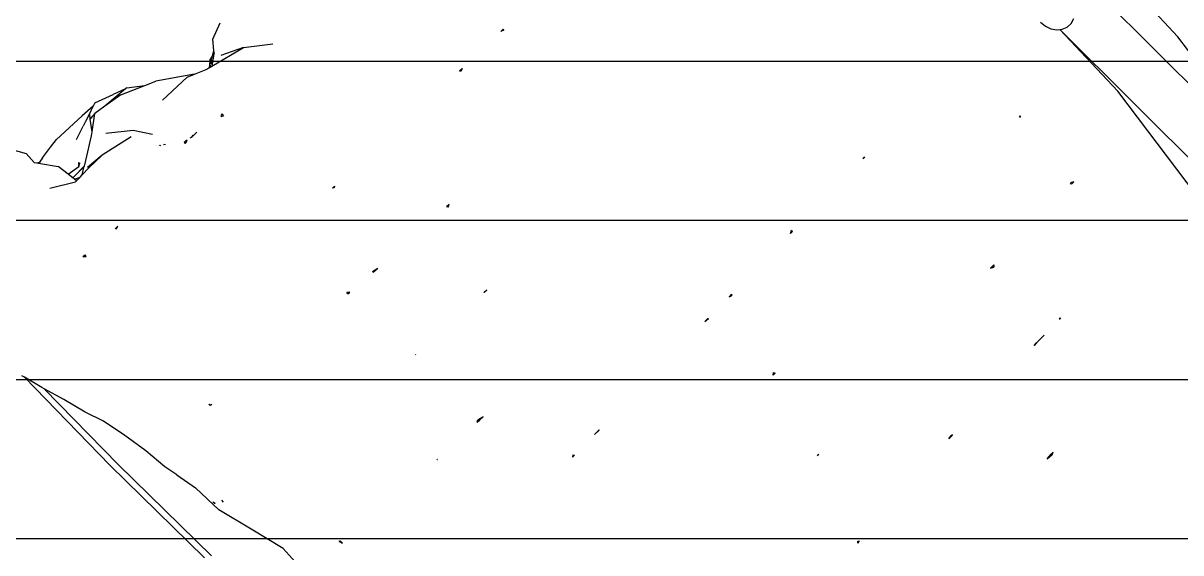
# Model space of a CAD drawing. Header units: millimetres. Extents: x -12551121 to 353735, y 112272 to 285506.
# Drawn here: x 97072 to 97753, y 178117 to 178429 of the extents above; entities that cross this region are included whole.
import ezdxf

# ---------------------------------------------------------------- set-up
doc = ezdxf.new("R2010")
doc.units = ezdxf.units.MM
doc.header["$MEASUREMENT"] = 0
doc.layers.add('+AT9-HATCH', color=8, linetype='Continuous')
doc.layers.add('+AT9_Hardscape', color=1, linetype='Continuous')

# ---------------------------------------------------------------- blocks, each defined once
blk = doc.blocks.new('hammock')
at = {"layer": '+AT9_Hardscape', "color": 1}
for p, q in [((1020.46, 1451.06), (1161.8, 1310.17)), ((1054.36, 1441.82), (1097.04, 1395.95)), ((1016.1, 1404.55), (1019.07, 1402.21)), ((1034.22, 1403.81), (1035.85, 1406.64)), ((528.74, 1394.6), (533.04, 1404.12)), ((698.41, 1399.13), (699.71, 1400.39)), ((700.23, 1399.87), (698.41, 1399.13)), ((700.23, 1399.87), (699.71, 1400.39)), ((1019.07, 1402.21), (1022.36, 1400.67)), ((1022.36, 1400.67), (1025.74, 1400.05)), ((1025.74, 1400.05), (1027.54, 1400.24)), ((1027.54, 1400.24), (1061.7, 1363.9)), ((1027.54, 1400.24), (1027.64, 1400.24)), ((1027.64, 1400.24), (1028.99, 1400.4)), ((1027.64, 1400.24), (1321.38, 1107.43)), ((1028.99, 1400.4), (1031.88, 1401.68)), ((1031.88, 1401.68), (1034.22, 1403.81)), ((529.37, 1387.88), (528.74, 1394.6)), ((546.74, 1389.54), (564.16, 1391.81)), ((1161.8, 1310.17), (1097.04, 1395.95)), ((527.16, 1382.36), (528.59, 1384.49)), ((527.49, 1379.75), (528.59, 1384.49)), ((528.22, 1378.6), (546.74, 1389.54)), ((528.59, 1384.49), (529.37, 1387.88)), ((528.59, 1384.49), (529.38, 1385.68)), ((529.38, 1385.68), (528.81, 1382.19)), ((529.51, 1386.43), (529.37, 1387.88)), ((529.51, 1386.43), (529.38, 1385.68)), ((546.74, 1389.54), (533.45, 1384.87)), ((524.92, 1376.65), (526.52, 1377.6)), ((526.52, 1377.6), (527.09, 1378.85)), ((526.52, 1377.6), (527.07, 1377.92)), ((527.07, 1377.92), (527.09, 1378.85)), ((527.07, 1377.92), (527.28, 1378.05)), ((527.09, 1378.85), (527.16, 1382.36)), ((527.09, 1378.85), (527.27, 1379.25)), ((527.27, 1379.25), (527.28, 1378.05)), ((527.28, 1378.05), (528.22, 1378.6)), ((528.81, 1382.19), (527.49, 1379.75)), ((528.81, 1382.19), (528.22, 1378.6)), ((674.05, 1375.8), (675.62, 1377.29)), ((675.62, 1377.29), (674.8, 1375.57)), ((518.01, 1373.87), (495.19, 1369.76)), ((499.19, 1358.58), (513.58, 1372.08)), ((513.58, 1372.08), (518.01, 1373.87)), ((518.01, 1373.87), (524.92, 1376.65)), ((674.8, 1375.57), (674.05, 1375.8)), ((477.4, 1365.3), (465.26, 1355.04)), ((477.4, 1365.3), (470.04, 1361.89)), ((474.62, 1361.66), (488.68, 1367.2)), ((478.08, 1365.87), (477.4, 1365.3)), ((478.08, 1365.87), (488.68, 1367.2)), ((488.68, 1367.2), (495.19, 1369.76)), ((1150.69, 1246.22), (1061.7, 1363.9)), ((459.32, 1357.08), (458.29, 1355.01)), ((459.32, 1357.08), (470.04, 1361.89)), ((474.62, 1361.66), (465.26, 1355.04)), ((458.29, 1355.01), (451.85, 1349.41)), ((458.29, 1355.01), (452.45, 1343.35)), ((454.13, 1346.45), (457.17, 1352.4)), ((456.11, 1350.11), (456.38, 1347.6)), ((459.29, 1350.81), (456.66, 1347.83)), ((457.74, 1339.86), (459.29, 1350.81)), ((458.43, 1355.13), (458.29, 1355.01)), ((465.26, 1355.04), (459.29, 1350.81)), ((533.75, 1348.94), (534.09, 1350.57)), ((534.09, 1350.57), (535.04, 1349.46)), ((451.85, 1349.41), (436.61, 1335.52)), ((448.47, 1335.38), (452.45, 1343.35)), ((456.66, 1347.83), (456.38, 1347.6)), ((456.38, 1347.6), (456.44, 1347.46)), ((456.66, 1347.83), (456.44, 1347.59)), ((456.44, 1347.59), (456.44, 1347.46)), ((457.74, 1339.86), (456.44, 1347.46)), ((533.75, 1348.94), (535.04, 1349.46)), ((1003.73, 1348.77), (1004.24, 1349.29)), ((1003.73, 1348.77), (1004.13, 1348.62)), ((1004.24, 1349.29), (1004.13, 1348.62)), ((453.9, 1323.03), (457.41, 1337.52)), ((457.41, 1337.52), (457.74, 1339.86)), ((480.66, 1337.03), (463.59, 1326.12)), ((465.81, 1339.17), (481.9, 1340.85)), ((481.9, 1340.85), (493.15, 1338.58)), ((516.13, 1336.53), (515.16, 1336.27)), ((516.36, 1336.74), (517.22, 1337.95)), ((519.42, 1339.74), (516.99, 1337.32)), ((405.47, 1330.97), (418.94, 1327.14)), ((428.55, 1324.66), (433.22, 1331)), ((433.22, 1331), (436.61, 1335.52)), ((495.66, 1331.78), (495.65, 1331.75)), ((497.23, 1331.94), (497.27, 1332.02)), ((497.76, 1332), (498.19, 1332.16)), ((500.49, 1332.42), (499.7, 1332.22)), ((500.77, 1332.34), (500.86, 1332.46)), ((513.59, 1335), (511.89, 1333.6)), ((513.08, 1333.73), (511.89, 1333.6)), ((511.89, 1333.6), (512.55, 1333.08)), ((512.55, 1333.08), (513.08, 1333.73)), ((513.08, 1333.73), (513.59, 1335)), ((423.56, 1321.91), (418.94, 1327.14)), ((428.55, 1324.66), (426.63, 1322.13)), ((453.1, 1319.82), (453.9, 1323.03)), ((463.59, 1326.12), (454.87, 1319.04)), ((455.74, 1318.8), (463.59, 1326.12)), ((912.46, 1325.18), (911.58, 1324.26)), ((911.58, 1324.26), (912.23, 1324.72)), ((912.23, 1324.72), (912.11, 1324.81)), ((912.46, 1325.18), (912.23, 1324.72)), ((423.56, 1321.91), (425.21, 1321.64)), ((425.21, 1321.64), (426.63, 1322.13)), ((425.21, 1321.64), (426.14, 1321.49)), ((426.63, 1322.13), (426.14, 1321.49)), ((426.14, 1321.49), (437.75, 1319.57)), ((426.63, 1322.13), (427.55, 1322.45)), ((443.51, 1315.02), (437.75, 1319.57)), ((443.51, 1315.02), (449.83, 1319.63)), ((453.1, 1319.82), (446.97, 1313.44)), ((453.09, 1319.79), (446.97, 1313.44)), ((449.63, 1321.9), (450.05, 1321.73)), ((449.63, 1321.9), (449.83, 1319.63)), ((449.83, 1319.63), (450.05, 1321.73)), ((449.83, 1319.63), (450.37, 1321.5)), ((450.05, 1321.73), (450.37, 1321.5)), ((451.79, 1314.56), (453.09, 1319.79)), ((451.79, 1314.56), (455.74, 1318.8)), ((453.09, 1319.79), (453.1, 1319.82)), ((432.84, 1306.76), (447.98, 1310.49)), ((445.8, 1313.21), (443.51, 1315.02)), ((445.8, 1313.21), (446.93, 1313.43)), ((446.32, 1312.8), (445.8, 1313.21)), ((446.93, 1313.43), (446.32, 1312.8)), ((447.29, 1312.04), (446.32, 1312.8)), ((446.93, 1313.43), (446.97, 1313.44)), ((447.29, 1312.04), (450.62, 1313.31)), ((448.52, 1311.06), (447.29, 1312.04)), ((447.98, 1310.49), (448.52, 1311.06)), ((448.52, 1311.06), (450.62, 1313.31)), ((450.62, 1313.31), (451.79, 1314.56)), ((1035.89, 1310.6), (1033.94, 1309.9)), ((1034.53, 1309.23), (1033.94, 1309.9)), ((1034.53, 1309.23), (1035.89, 1310.6)), ((599.15, 1306.83), (600.33, 1308.01)), ((600.31, 1306.9), (599.15, 1306.83)), ((600.33, 1308.01), (600.31, 1306.9)), ((668, 1297.19), (666.38, 1295.7)), ((667.39, 1295.67), (666.38, 1295.7)), ((666.98, 1296.25), (667.39, 1295.67)), ((667.39, 1295.67), (668, 1297.19)), ((471.38, 1283.03), (472.87, 1284.41)), ((471.65, 1282.65), (471.38, 1283.03)), ((471.97, 1283.01), (471.38, 1283.03)), ((471.65, 1282.65), (471.97, 1283.01)), ((471.97, 1283.01), (472.87, 1284.41)), ((868.89, 1280.09), (869.52, 1282.13)), ((870.09, 1281.33), (869.52, 1282.13)), ((868.89, 1280.09), (870.09, 1281.33)), ((452.29, 1266.5), (453.54, 1267.51)), ((452.29, 1266.5), (454.13, 1266.56)), ((454.13, 1266.56), (453.54, 1267.51)), ((987.57, 1260.48), (988.75, 1261.72)), ((988.75, 1261.72), (988.68, 1260.16)), ((622.88, 1257.73), (625.89, 1259.64)), ((623.13, 1257.24), (622.88, 1257.73)), ((623.13, 1257.24), (625.89, 1259.64)), ((986.78, 1259.64), (987.57, 1260.48)), ((986.78, 1259.64), (988.68, 1260.16)), ((987.57, 1260.48), (988.68, 1260.16)), ((609.48, 1245.52), (607.75, 1245.4)), ((608.25, 1244.48), (607.75, 1245.4)), ((608.25, 1244.48), (609.48, 1245.52)), ((688.45, 1245.31), (688.61, 1245.45)), ((688.62, 1245.27), (688.45, 1245.31)), ((688.61, 1245.45), (690.13, 1246.87)), ((688.61, 1245.45), (688.62, 1245.27)), ((688.62, 1245.27), (690.13, 1246.87)), ((834.18, 1244.3), (832.78, 1242.86)), ((832.78, 1242.86), (834.19, 1243.37)), ((834.19, 1243.37), (833.56, 1243.66)), ((834.18, 1244.3), (834.19, 1243.37)), ((818.54, 1228.21), (820.37, 1230.09)), ((818.54, 1228.21), (820.75, 1229.95)), ((820.37, 1230.09), (820.75, 1229.95)), ((1027.18, 1229.78), (1027.75, 1230.38)), ((1027.18, 1229.78), (1027.82, 1229.79)), ((1027.75, 1230.38), (1027.82, 1229.79)), ((1013.75, 1215.79), (1012.43, 1214.05)), ((1012.43, 1214.05), (1013.88, 1215.61)), ((1013.75, 1215.79), (1018.25, 1220.26)), ((1014.09, 1215.84), (1013.75, 1215.79)), ((1013.75, 1215.79), (1013.88, 1215.61)), ((1013.88, 1215.61), (1018.25, 1220.26)), ((648.06, 1208.53), (648.26, 1208.8)), ((648.06, 1208.53), (648.3, 1208.74)), ((648.39, 1208.83), (648.26, 1208.8)), ((648.3, 1208.74), (648.26, 1208.8)), ((648.3, 1208.74), (648.39, 1208.83)), ((417.8, 1195.4), (416.35, 1196.22)), ((468.1, 1143.68), (417.8, 1195.4)), ((428.15, 1189.46), (417.8, 1195.4)), ((858.79, 1196.61), (859, 1198.31)), ((858.79, 1196.61), (859.91, 1197.8)), ((859, 1198.31), (859.91, 1197.8)), ((429.52, 1188.69), (428.15, 1189.46)), ((473.04, 1143.94), (429.52, 1188.69)), ((441.07, 1182.23), (429.52, 1188.69)), ((453.55, 1174.82), (441.07, 1182.23)), ((526.38, 1179.56), (527.23, 1178.78)), ((526.81, 1179.58), (527.56, 1178.84)), ((527.66, 1178.86), (526.89, 1179.59)), ((528.28, 1178.96), (527.75, 1179.64)), ((464.32, 1169.61), (453.55, 1174.82)), ((476.92, 1161.05), (464.32, 1169.61)), ((684.46, 1168.91), (685.91, 1170.28)), ((684.46, 1168.91), (684.88, 1170.26)), ((687.89, 1172.16), (684.88, 1170.26)), ((684.88, 1170.26), (685.91, 1170.28)), ((685.91, 1170.28), (687.89, 1172.16)), ((489.38, 1152.11), (476.92, 1161.05)), ((753.62, 1161.74), (756.36, 1164.53)), ((753.62, 1161.74), (756.08, 1164.04)), ((756.08, 1164.04), (755.91, 1164.07)), ((756.36, 1164.53), (756.08, 1164.04)), ((962.24, 1159.09), (963.58, 1161.18)), ((962.24, 1159.09), (963.53, 1160.54)), ((963.58, 1161.18), (963.53, 1160.54)), ((963.53, 1160.54), (963.88, 1160.94)), ((964.4, 1161.52), (963.58, 1161.18)), ((963.58, 1161.18), (963.88, 1160.94)), ((963.88, 1160.94), (964.4, 1161.52)), ((500.41, 1142.61), (489.38, 1152.11)), ((660.77, 1146.83), (660.8, 1146.94)), ((660.77, 1146.83), (660.87, 1146.92)), ((660.99, 1147.03), (660.8, 1146.94)), ((660.8, 1146.94), (660.87, 1146.92)), ((660.87, 1146.92), (660.99, 1147.03)), ((740.73, 1149.7), (740.56, 1148.44)), ((740.56, 1148.44), (741.66, 1149.55)), ((740.73, 1149.7), (741.66, 1149.55)), ((884.83, 1149.22), (885.73, 1150.1)), ((884.83, 1149.22), (885.6, 1150.08)), ((885.6, 1150.08), (885.73, 1150.22)), ((885.73, 1150.1), (885.6, 1150.08)), ((885.73, 1150.22), (885.73, 1150.1)), ((1020.17, 1147.38), (1022.53, 1150.03)), ((1020.17, 1147.38), (1023.12, 1149.94)), ((1022.53, 1150.03), (1022.94, 1150.49)), ((1023.12, 1149.94), (1022.53, 1150.03)), ((1022.94, 1150.49), (1023.69, 1151.32)), ((1022.94, 1150.49), (1023.12, 1149.94)), ((1023.12, 1149.94), (1023.69, 1151.32)), ((523.88, 1089.13), (468.1, 1143.68)), ((527.89, 1090.27), (473.04, 1143.94)), ((507.49, 1137.93), (500.41, 1142.61)), ((507.49, 1137.93), (518.63, 1130.39)), ((532.38, 1117.4), (518.63, 1130.39)), ((528.76, 1122.12), (530.06, 1121.24)), ((529.49, 1121.17), (528.76, 1122.12)), ((529.49, 1121.17), (530.06, 1121.24)), ((533.91, 1123.05), (534.79, 1121.86)), ((551.34, 1106.04), (532.38, 1117.4)), ((570.14, 1094.66), (551.34, 1106.04)), ((603.25, 1098.79), (603.7, 1099.1)), ((603.25, 1098.79), (605.16, 1097.78)), ((605.16, 1097.78), (603.7, 1099.1)), ((908.54, 1098.95), (909.58, 1098.87)), ((908.61, 1097.74), (908.54, 1098.95)), ((908.61, 1097.74), (909.58, 1098.87)), ((580.8, 1082.8), (570.14, 1094.66))]:
    blk.add_line(p, q, dxfattribs=at)

msp = doc.modelspace()

# ---------------------------------------------------------------- hatches: boundary and pattern name
at = {"layer": '+AT9-HATCH'}
h = msp.add_hatch(dxfattribs=at)
h.set_pattern_fill('ANSI38', color=62, scale=100)
h.set_pattern_definition([(45, (4874355.9, 2835157.78), (-224.506403, 224.506403), []), (135, (4874355.9, 2835157.78), (-673.51921, 224.506403), [793.75, -476.25])])
h.paths.add_polyline_path([(94992.22, 180226.47), (94842.22, 180226.47), (94842.22, 176851.48), (95292.22, 176851.48, 0.414214), (96192.22, 177751.48), (96192.22, 178626.48, -0.414214), (97292.22, 179726.48), (99092.22, 179726.48), (99092.22, 180226.48), (94992.22, 180226.48)], is_closed=False)
h = msp.add_hatch(dxfattribs=at)
h.set_pattern_fill('LINE', color=8, scale=750)
h.paths.add_polyline_path([(98342.22, 176851.47), (98342.22, 179526.48), (97292.22, 179526.48, 0.414214), (96392.22, 178626.48), (96392.22, 177751.48, -0.414214), (95292.22, 176651.48), (94892.22, 176651.48), (94892.22, 174751.48), (96392.22, 174751.48, 0.414214), (97292.22, 175651.48), (97292.22, 176001.46), (97292.22, 176451.47, -0.414214), (97692.22, 176851.47), (98342.22, 176851.47)], is_closed=False)
h.paths.add_polyline_path([(98392.22, 179526.48), (98392.22, 176851.47), (98692.22, 176851.47), (98692.22, 179526.48)])
h.paths.add_polyline_path([(98742.22, 179526.48), (98742.22, 176851.47), (99042.22, 176851.47), (99042.22, 179526.48)])
h.paths.add_polyline_path([(99367.22, 179526.48), (99367.22, 176851.47), (99667.22, 176851.47), (99667.22, 179526.48)])
h.paths.add_polyline_path([(99717.22, 179526.48), (99717.22, 176851.47), (100017.22, 176851.47), (100017.22, 179526.48)])
h.paths.add_polyline_path([(100067.22, 179526.48), (100067.22, 176851.47), (100367.22, 176851.47), (100367.22, 179526.48)])
h.paths.add_polyline_path([(100417.22, 179526.48), (100417.22, 176851.47), (100717.22, 176851.47), (100717.22, 179526.48)])
h.paths.add_polyline_path([(101067.22, 176716.04), (101067.22, 179526.48), (100767.22, 179526.48), (100767.22, 176851.46), (100767.22, 176851.46, -0.21525)])
h.paths.add_polyline_path([(101117.22, 179526.48), (101117.22, 173451.49), (101417.22, 173451.49), (101417.22, 179503.97, 0.056082), (101217.22, 179526.48), (101117.22, 179526.48)], is_closed=False)
h.paths.add_polyline_path([(101467.22, 179491.06), (101467.22, 173451.49), (101767.22, 173451.49), (101767.22, 179338.87, 0.094274)])
h.paths.add_polyline_path([(102117.22, 178626.63, 0.213378), (101817.22, 179297.3), (101817.22, 173451.49), (102117.22, 173451.49), (102117.22, 178626.48)], is_closed=False)
h.paths.add_polyline_path([(101817.22, 173101.46), (101817.22, 170101.46), (102117.22, 170101.46), (102117.22, 173101.46)])
h.paths.add_polyline_path([(101467.22, 173101.46), (101467.22, 170101.46), (101767.22, 170101.46), (101767.22, 173101.46)])
h.paths.add_polyline_path([(101117.22, 173101.46), (101117.22, 170101.46), (101417.22, 170101.46), (101417.22, 173101.46)])
h.paths.add_polyline_path([(101117.22, 169801.46), (101117.22, 166601.46), (101417.22, 166601.46), (101417.22, 169801.46)])
h.paths.add_polyline_path([(101467.22, 169801.46), (101467.22, 166601.46), (101767.22, 166601.46), (101767.22, 169801.46)])
h.paths.add_polyline_path([(101817.22, 169801.46), (101817.22, 166601.46), (102117.22, 166601.46), (102117.22, 169801.46)])
h.paths.add_polyline_path([(102517.22, 169801.46), (102817.22, 169801.46), (102817.22, 166601.46), (102517.22, 166601.46)])
h.paths.add_polyline_path([(102167.22, 169801.46), (102467.22, 169801.46), (102467.22, 166601.46), (102167.22, 166601.46)])
h.paths.add_polyline_path([(102867.22, 169801.46), (103167.22, 169801.46), (103167.22, 166601.46), (102867.22, 166601.46)])
h.paths.add_polyline_path([(102867.22, 173101.46), (103167.22, 173101.46), (103167.22, 170101.46), (102867.22, 170101.46)])
h.paths.add_polyline_path([(102167.22, 173101.46), (102467.22, 173101.46), (102467.22, 170101.46), (102167.22, 170101.46)])
h.paths.add_polyline_path([(102517.22, 173101.46), (102817.22, 173101.46), (102817.22, 170101.46), (102517.22, 170101.46)])

# ---------------------------------------------------------------- block references
msp.add_blockref('hammock', (96654.46, 177024.7))

doc.saveas('drawing.dxf')
